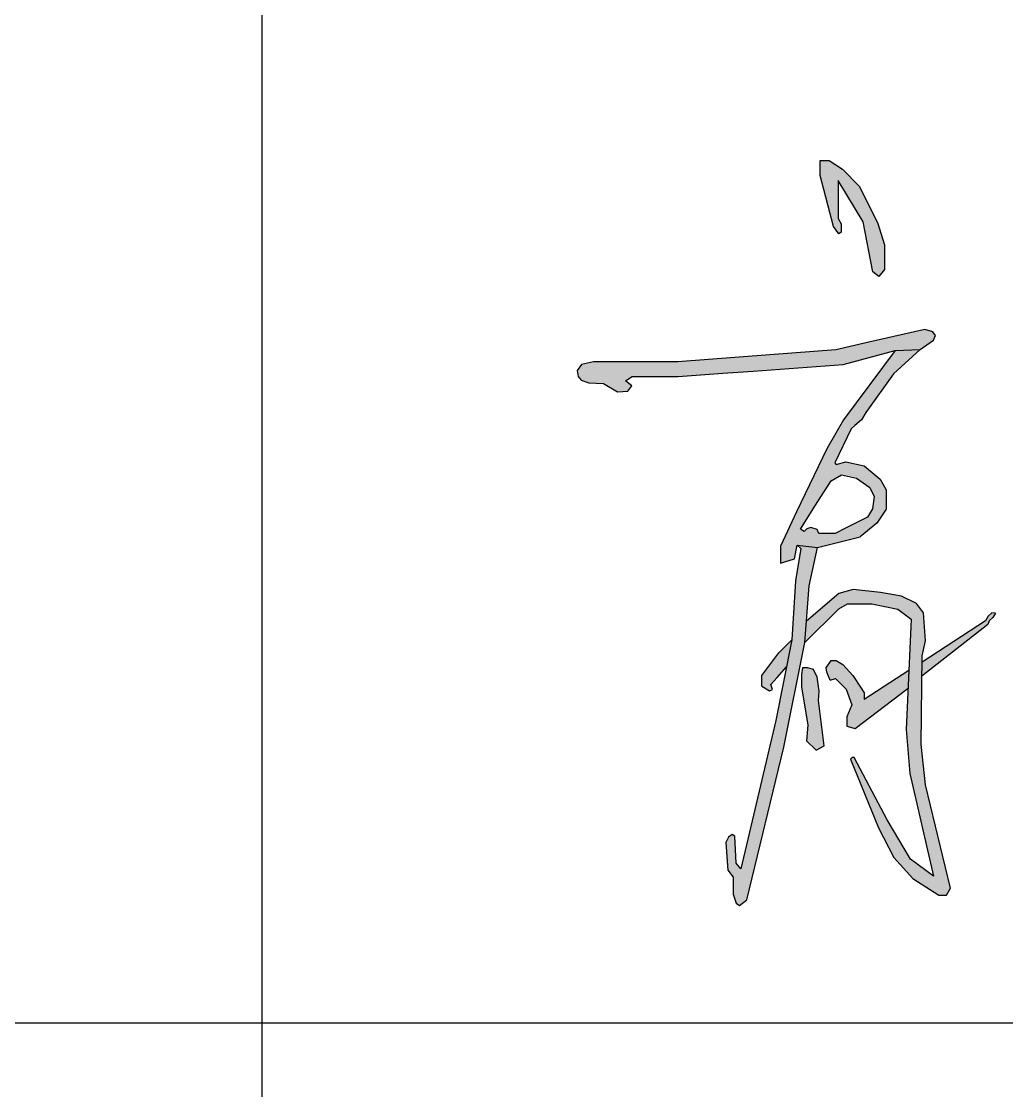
# Model space of a CAD drawing. Extents: x 1751103 to 2598738, y -609732 to 659428.
# Drawn here: x 2336349 to 2337763, y -134814 to -133279 of the extents above; entities that cross this region are included whole.
import ezdxf

# ---------------------------------------------------------------- set-up
doc = ezdxf.new("R2010")
doc.units = 0
doc.header["$LTSCALE"] = 1000
doc.header["$MEASUREMENT"] = 0
doc.layers.get('0').update_dxf_attribs({"linetype": 'CONTINUOUS'})
doc.layers.add('PUB_TITLE', color=4, linetype='CONTINUOUS')

# ---------------------------------------------------------------- blocks, each defined once
blk = doc.blocks.new('得')
h = blk.add_hatch(color=256)
h.paths.add_polyline_path([(2337527.1, -227057.6), (2337508.1, -227045.1), (2337495.3, -227045.1), (2337495.3, -227066.6), (2337514.6, -227140.2), (2337522.2, -227150.8), (2337525.5, -227148), (2337525.5, -227143.8), (2337525.5, -227136.2), (2337521.3, -227128.8), (2337521.3, -227113.2), (2337521.3, -227074.2), (2337556.8, -227133.2), (2337570.9, -227205.1), (2337579.5, -227211.8), (2337587.6, -227201.7), (2337587.6, -227166.2), (2337577.4, -227134.5), (2337551.1, -227082)])
h.paths.add_polyline_path([(2337603.1, -227317.9), (2337639, -227316.5), (2337658, -227303.2), (2337661, -227296.7), (2337657, -227291.1), (2337645.5, -227287.8), (2337600.9, -227298), (2337565.1, -227306.2), (2337517.8, -227317), (2337423, -227324.3), (2337291.1, -227334.6), (2337169.7, -227334.6), (2337152.6, -227338.1), (2337146.3, -227346.7), (2337147.8, -227355.4), (2337152.4, -227360.9), (2337163.3, -227364.4), (2337184.1, -227365.4), (2337204.4, -227377.5), (2337219, -227376.4), (2337224.7, -227368.6), (2337215.8, -227361.5), (2337225.4, -227355.4), (2337291.4, -227355.4), (2337355.6, -227350.8), (2337399, -227347.6), (2337528.2, -227338.3)])
h.paths.add_polyline_path([(2337539.6, -227430.7), (2337545.2, -227425.8), (2337554.7, -227417.8), (2337561, -227407), (2337600.6, -227351.5), (2337639, -227316.5), (2337603.1, -227317.9), (2337528.5, -227417.4), (2337504.6, -227459.3), (2337461.4, -227549.9), (2337438.1, -227598.8), (2337438.1, -227623.5), (2337458.2, -227617.4), (2337462.4, -227597.4), (2337491.5, -227600.8), (2337552.9, -227585.7), (2337576.8, -227566.1), (2337589.9, -227545.9), (2337589.9, -227518), (2337581.2, -227502.7), (2337558.2, -227483.8), (2337532, -227477.8), (2337518, -227481.8), (2337516.2, -227479.3)])
h.paths.add_polyline_path([(2337526.1, -227496.7), (2337547.4, -227501.4), (2337566.7, -227514.6), (2337572.9, -227527.6), (2337570.3, -227545.5), (2337563.2, -227557.4), (2337547.9, -227565), (2337531.8, -227573), (2337516.6, -227580.6), (2337493.2, -227580.6), (2337491.1, -227575), (2337481.8, -227572.3), (2337476.2, -227574.2), (2337472.3, -227577.9), (2337466.8, -227574.4), (2337487.7, -227541.6), (2337511.1, -227505.2)], flags=16)
h.paths.add_polyline_path([(2337479.3, -227656.2), (2337491.5, -227600.8), (2337462.4, -227597.4), (2337467.4, -227602.2), (2337459.9, -227649), (2337454.8, -227733.5), (2337431.5, -227849.1), (2337381.5, -228062.2), (2337374.8, -228054), (2337372.6, -228015.4), (2337369, -228013), (2337363.9, -228016.6), (2337360, -228024.3), (2337362.6, -228064.3), (2337370.2, -228074.2), (2337370.2, -228098.8), (2337374.6, -228111.8), (2337379.5, -228115.1), (2337389.8, -228106.7), (2337442.9, -227887.7), (2337473.3, -227737.1)])
h.paths.add_polyline_path([(2337612.1, -227670.8), (2337581.9, -227665.3), (2337542.8, -227661.3), (2337522.2, -227666.8), (2337475.6, -227706.9), (2337473.3, -227737.1), (2337522.1, -227689.1), (2337534.5, -227681.7), (2337569.3, -227681.7), (2337606.5, -227689.7), (2337625.9, -227703.8), (2337618.8, -227862.4), (2337623.8, -227925.6), (2337658.1, -228073), (2337624.7, -228048.6), (2337591.2, -227991.8), (2337544.2, -227902.6), (2337541.4, -227902.4), (2337538.7, -227904.8), (2337579.1, -228003.4), (2337600.8, -228046.2), (2337628.4, -228076.1), (2337665.7, -228100.3), (2337676.5, -228100.3), (2337682.1, -228089.8), (2337646.6, -227941.9), (2337640.2, -227883.9), (2337641.8, -227756.6), (2337646.3, -227734.8), (2337643.4, -227694.6), (2337633.3, -227681.2)])
h.paths.add_polyline_path([(2337454.8, -227733.5), (2337435.8, -227752.1), (2337411.6, -227784.8), (2337411.6, -227799.8), (2337422.6, -227806.8), (2337426.6, -227804.9), (2337424.5, -227797.7), (2337433.5, -227787.6), (2337447, -227772.4)], flags=17)
h.paths.add_polyline_path([(2337621.5, -227802.7), (2337622.6, -227777.2), (2337558.3, -227818.9), (2337558.3, -227809.6), (2337554.1, -227803.1), (2337542.1, -227784.5), (2337528, -227769.1), (2337518.3, -227763.2), (2337511, -227763.2), (2337504, -227773.6), (2337504.7, -227779.8), (2337509.4, -227791.4), (2337517.2, -227788.8), (2337532.4, -227804.3), (2337540.8, -227826.6), (2337533.3, -227844), (2337533.3, -227857.6), (2337545.4, -227860.8)], flags=17)
h.paths.add_polyline_path([(2337492.9, -227820.4), (2337493.9, -227807.3), (2337490.9, -227787.1), (2337485.8, -227776.1), (2337477.7, -227773.8), (2337470, -227773.8), (2337468.4, -227783.2), (2337468.4, -227800.8), (2337477.6, -227855.8), (2337475.7, -227878.7), (2337489.3, -227891.9), (2337501, -227885.5)])
h.paths.add_polyline_path([(2337736.1, -227711.3), (2337737.8, -227706.2), (2337743, -227701.5), (2337746.7, -227695.3), (2337741.8, -227694.6), (2337736.3, -227699.7), (2337732.4, -227706.2), (2337641.7, -227765.5), (2337641.4, -227785.8)])
for color, points in [(250, [(2337527.1, -227057.6), (2337508.1, -227045.1), (2337495.3, -227045.1), (2337495.3, -227066.6), (2337514.6, -227140.2), (2337522.2, -227150.8), (2337525.5, -227148), (2337525.5, -227143.8), (2337525.5, -227136.2), (2337521.3, -227128.8), (2337521.3, -227113.2), (2337521.3, -227074.2), (2337556.8, -227133.2), (2337570.9, -227205.1), (2337579.5, -227211.8), (2337587.6, -227201.7), (2337587.6, -227166.2), (2337577.4, -227134.5), (2337551.1, -227082)]), (256, [(2337146.3, -227346.7), (2337147.8, -227355.4), (2337152.4, -227360.9), (2337163.3, -227364.4), (2337184.1, -227365.4), (2337204.4, -227377.5), (2337219, -227376.4), (2337224.7, -227368.6), (2337215.8, -227361.5), (2337225.4, -227355.4), (2337291.4, -227355.4), (2337355.6, -227350.8), (2337399, -227347.6), (2337528.2, -227338.3), (2337603.1, -227317.9), (2337639, -227316.5), (2337658, -227303.2), (2337661, -227296.7), (2337657, -227291.1), (2337645.5, -227287.8), (2337600.9, -227298), (2337565.1, -227306.2), (2337517.8, -227317), (2337423, -227324.3), (2337291.1, -227334.6), (2337169.7, -227334.6), (2337152.6, -227338.1)]), (256, [(2337641.7, -227765.5), (2337641.4, -227785.8), (2337736.1, -227711.3), (2337737.8, -227706.2), (2337743, -227701.5), (2337746.7, -227695.3), (2337741.8, -227694.6), (2337736.3, -227699.7), (2337732.4, -227706.2)])]:
    blk.add_hatch(color=color).paths.add_polyline_path(points)
h = blk.add_hatch(color=250)
h.paths.add_polyline_path([(2337399, -227347.6), (2337528.2, -227338.3), (2337603.1, -227317.9), (2337639, -227316.5), (2337658, -227303.2), (2337661, -227296.7), (2337657, -227291.1), (2337645.5, -227287.8), (2337600.9, -227298), (2337565.1, -227306.2), (2337517.8, -227317), (2337423, -227324.3), (2337291.1, -227334.6), (2337169.7, -227334.6), (2337152.6, -227338.1), (2337146.3, -227346.7), (2337147.8, -227355.4), (2337152.4, -227360.9), (2337163.3, -227364.4), (2337184.1, -227365.4), (2337204.4, -227377.5), (2337219, -227376.4), (2337224.7, -227368.6), (2337215.8, -227361.5), (2337225.4, -227355.4), (2337291.4, -227355.4), (2337355.6, -227350.8)])
h.paths.add_polyline_path([(2337600.6, -227351.5), (2337639, -227316.5), (2337603.1, -227317.9), (2337528.5, -227417.4), (2337504.6, -227459.3), (2337461.4, -227549.9), (2337438.1, -227598.8), (2337438.1, -227623.5), (2337458.2, -227617.4), (2337462.4, -227597.4), (2337491.5, -227600.8), (2337552.9, -227585.7), (2337576.8, -227566.1), (2337589.9, -227545.9), (2337589.9, -227518), (2337581.2, -227502.7), (2337558.2, -227483.8), (2337532, -227477.8), (2337518, -227481.8), (2337516.2, -227479.3), (2337539.6, -227430.7), (2337545.2, -227425.8), (2337554.7, -227417.8), (2337561, -227407)])
h.paths.add_polyline_path([(2337547.4, -227501.4), (2337566.7, -227514.6), (2337572.9, -227527.6), (2337570.3, -227545.5), (2337563.2, -227557.4), (2337547.9, -227565), (2337531.8, -227573), (2337516.6, -227580.6), (2337493.2, -227580.6), (2337491.1, -227575), (2337481.8, -227572.3), (2337476.2, -227574.2), (2337472.3, -227577.9), (2337466.8, -227574.4), (2337487.7, -227541.6), (2337511.1, -227505.2), (2337526.1, -227496.7)], flags=16)
h.paths.add_polyline_path([(2337491.5, -227600.8), (2337462.4, -227597.4), (2337467.4, -227602.2), (2337459.9, -227649), (2337454.8, -227733.5), (2337431.5, -227849.1), (2337381.5, -228062.2), (2337374.8, -228054), (2337372.6, -228015.4), (2337369, -228013), (2337363.9, -228016.6), (2337360, -228024.3), (2337362.6, -228064.3), (2337370.2, -228074.2), (2337370.2, -228098.8), (2337374.6, -228111.8), (2337379.5, -228115.1), (2337389.8, -228106.7), (2337442.9, -227887.7), (2337473.3, -227737.1), (2337479.3, -227656.2)])
h.paths.add_polyline_path([(2337454.8, -227733.5), (2337435.8, -227752.1), (2337411.6, -227784.8), (2337411.6, -227799.8), (2337422.6, -227806.8), (2337426.6, -227804.9), (2337424.5, -227797.7), (2337433.5, -227787.6), (2337447, -227772.4)], flags=17)
h.paths.add_polyline_path([(2337612.1, -227670.8), (2337581.9, -227665.3), (2337542.8, -227661.3), (2337522.2, -227666.8), (2337475.6, -227706.9), (2337473.3, -227737.1), (2337522.1, -227689.1), (2337534.5, -227681.7), (2337569.3, -227681.7), (2337606.5, -227689.7), (2337625.9, -227703.8), (2337618.8, -227862.4), (2337623.8, -227925.6), (2337658.1, -228073), (2337624.7, -228048.6), (2337591.2, -227991.8), (2337544.2, -227902.6), (2337541.4, -227902.4), (2337538.7, -227904.8), (2337579.1, -228003.4), (2337600.8, -228046.2), (2337628.4, -228076.1), (2337665.7, -228100.3), (2337676.5, -228100.3), (2337682.1, -228089.8), (2337646.6, -227941.9), (2337640.2, -227883.9), (2337641.8, -227756.6), (2337646.3, -227734.8), (2337643.4, -227694.6), (2337633.3, -227681.2)])
h.paths.add_polyline_path([(2337554.1, -227803.1), (2337542.1, -227784.5), (2337528, -227769.1), (2337518.3, -227763.2), (2337511, -227763.2), (2337504, -227773.6), (2337504.7, -227779.8), (2337509.4, -227791.4), (2337517.2, -227788.8), (2337532.4, -227804.3), (2337540.8, -227826.6), (2337533.3, -227844), (2337533.3, -227857.6), (2337545.4, -227860.8), (2337621.5, -227802.7), (2337622.6, -227777.2), (2337558.3, -227818.9), (2337558.3, -227809.6)], flags=17)
h.paths.add_polyline_path([(2337736.1, -227711.3), (2337737.8, -227706.2), (2337743, -227701.5), (2337746.7, -227695.3), (2337741.8, -227694.6), (2337736.3, -227699.7), (2337732.4, -227706.2), (2337641.7, -227765.5), (2337641.4, -227785.8)])
h.paths.add_polyline_path([(2337493.9, -227807.3), (2337490.9, -227787.1), (2337485.8, -227776.1), (2337477.7, -227773.8), (2337470, -227773.8), (2337468.4, -227783.2), (2337468.4, -227800.8), (2337477.6, -227855.8), (2337475.7, -227878.7), (2337489.3, -227891.9), (2337501, -227885.5), (2337492.9, -227820.4)])
h = blk.add_hatch(color=256)
h.paths.add_polyline_path([(2337516.2, -227479.3), (2337539.6, -227430.7), (2337545.2, -227425.8), (2337554.7, -227417.8), (2337561, -227407), (2337600.6, -227351.5), (2337639, -227316.5), (2337603.1, -227317.9), (2337528.5, -227417.4), (2337504.6, -227459.3), (2337461.4, -227549.9), (2337438.1, -227598.8), (2337438.1, -227623.5), (2337458.2, -227617.4), (2337462.4, -227597.4), (2337491.5, -227600.8), (2337552.9, -227585.7), (2337576.8, -227566.1), (2337589.9, -227545.9), (2337589.9, -227518), (2337581.2, -227502.7), (2337558.2, -227483.8), (2337532, -227477.8), (2337518, -227481.8)])
h.paths.add_polyline_path([(2337526.1, -227496.7), (2337547.4, -227501.4), (2337566.7, -227514.6), (2337572.9, -227527.6), (2337570.3, -227545.5), (2337563.2, -227557.4), (2337547.9, -227565), (2337531.8, -227573), (2337516.6, -227580.6), (2337493.2, -227580.6), (2337491.1, -227575), (2337481.8, -227572.3), (2337476.2, -227574.2), (2337472.3, -227577.9), (2337466.8, -227574.4), (2337487.7, -227541.6), (2337511.1, -227505.2)], flags=16)
h.paths.add_polyline_path([(2337491.5, -227600.8), (2337462.4, -227597.4), (2337467.4, -227602.2), (2337459.9, -227649), (2337454.8, -227733.5), (2337431.5, -227849.1), (2337381.5, -228062.2), (2337374.8, -228054), (2337372.6, -228015.4), (2337369, -228013), (2337363.9, -228016.6), (2337360, -228024.3), (2337362.6, -228064.3), (2337370.2, -228074.2), (2337370.2, -228098.8), (2337374.6, -228111.8), (2337379.5, -228115.1), (2337389.8, -228106.7), (2337442.9, -227887.7), (2337473.3, -227737.1), (2337479.3, -227656.2)])
h.paths.add_polyline_path([(2337522.1, -227689.1), (2337534.5, -227681.7), (2337569.3, -227681.7), (2337606.5, -227689.7), (2337625.9, -227703.8), (2337618.8, -227862.4), (2337623.8, -227925.6), (2337658.1, -228073), (2337624.7, -228048.6), (2337591.2, -227991.8), (2337544.2, -227902.6), (2337541.4, -227902.4), (2337538.7, -227904.8), (2337579.1, -228003.4), (2337600.8, -228046.2), (2337628.4, -228076.1), (2337665.7, -228100.3), (2337676.5, -228100.3), (2337682.1, -228089.8), (2337646.6, -227941.9), (2337640.2, -227883.9), (2337641.8, -227756.6), (2337646.3, -227734.8), (2337643.4, -227694.6), (2337633.3, -227681.2), (2337612.1, -227670.8), (2337581.9, -227665.3), (2337542.8, -227661.3), (2337522.2, -227666.8), (2337475.6, -227706.9), (2337473.3, -227737.1)])
h.paths.add_polyline_path([(2337454.8, -227733.5), (2337435.8, -227752.1), (2337411.6, -227784.8), (2337411.6, -227799.8), (2337422.6, -227806.8), (2337426.6, -227804.9), (2337424.5, -227797.7), (2337433.5, -227787.6), (2337447, -227772.4)], flags=17)
h.paths.add_polyline_path([(2337492.9, -227820.4), (2337493.9, -227807.3), (2337490.9, -227787.1), (2337485.8, -227776.1), (2337477.7, -227773.8), (2337470, -227773.8), (2337468.4, -227783.2), (2337468.4, -227800.8), (2337477.6, -227855.8), (2337475.7, -227878.7), (2337489.3, -227891.9), (2337501, -227885.5)])
h.paths.add_polyline_path([(2337621.5, -227802.7), (2337622.6, -227777.2), (2337558.3, -227818.9), (2337558.3, -227809.6), (2337554.1, -227803.1), (2337542.1, -227784.5), (2337528, -227769.1), (2337518.3, -227763.2), (2337511, -227763.2), (2337504, -227773.6), (2337504.7, -227779.8), (2337509.4, -227791.4), (2337517.2, -227788.8), (2337532.4, -227804.3), (2337540.8, -227826.6), (2337533.3, -227844), (2337533.3, -227857.6), (2337545.4, -227860.8)], flags=17)
for p, q in [((2337495.3, -227066.6), (2337495.3, -227045.1)), ((2337495.3, -227045.1), (2337508.1, -227045.1)), ((2337508.1, -227045.1), (2337527.1, -227057.6)), ((2337527.1, -227057.6), (2337551.1, -227082)), ((2337514.6, -227140.2), (2337495.3, -227066.6)), ((2337556.8, -227133.2), (2337521.3, -227074.2)), ((2337521.3, -227074.2), (2337521.3, -227113.2)), ((2337551.1, -227082), (2337577.4, -227134.5)), ((2337521.3, -227113.2), (2337521.3, -227128.8)), ((2337521.3, -227128.8), (2337525.5, -227136.2)), ((2337525.5, -227136.2), (2337525.5, -227143.8)), ((2337570.9, -227205.1), (2337556.8, -227133.2)), ((2337577.4, -227134.5), (2337587.6, -227166.2)), ((2337522.2, -227150.8), (2337514.6, -227140.2)), ((2337525.5, -227148), (2337522.2, -227150.8)), ((2337525.5, -227143.8), (2337525.5, -227148)), ((2337587.6, -227166.2), (2337587.6, -227201.7)), ((2337579.5, -227211.8), (2337570.9, -227205.1)), ((2337587.6, -227201.7), (2337579.5, -227211.8)), ((2337645.5, -227287.8), (2337600.9, -227298)), ((2337657, -227291.1), (2337645.5, -227287.8)), ((2337661, -227296.7), (2337657, -227291.1)), ((2337565.1, -227306.2), (2337517.8, -227317)), ((2337600.9, -227298), (2337565.1, -227306.2)), ((2337639, -227316.5), (2337658, -227303.2)), ((2337658, -227303.2), (2337661, -227296.7)), ((2337517.8, -227317), (2337423, -227324.3)), ((2337528.2, -227338.3), (2337603.1, -227317.9)), ((2337603.1, -227317.9), (2337528.5, -227417.4)), ((2337639, -227316.5), (2337600.6, -227351.5)), ((2337603.1, -227317.9), (2337639, -227316.5)), ((2337152.6, -227338.1), (2337146.3, -227346.7)), ((2337169.7, -227334.6), (2337152.6, -227338.1)), ((2337291.1, -227334.6), (2337169.7, -227334.6)), ((2337423, -227324.3), (2337291.1, -227334.6)), ((2337399, -227347.6), (2337528.2, -227338.3)), ((2337146.3, -227346.7), (2337147.8, -227355.4)), ((2337291.4, -227355.4), (2337355.6, -227350.8)), ((2337355.6, -227350.8), (2337399, -227347.6)), ((2337600.6, -227351.5), (2337561, -227407)), ((2337147.8, -227355.4), (2337152.4, -227360.9)), ((2337152.4, -227360.9), (2337163.3, -227364.4)), ((2337163.3, -227364.4), (2337184.1, -227365.4)), ((2337184.1, -227365.4), (2337204.4, -227377.5)), ((2337215.8, -227361.5), (2337225.4, -227355.4)), ((2337224.7, -227368.6), (2337215.8, -227361.5)), ((2337219, -227376.4), (2337224.7, -227368.6)), ((2337225.4, -227355.4), (2337291.4, -227355.4)), ((2337204.4, -227377.5), (2337219, -227376.4)), ((2337561, -227407), (2337554.7, -227417.8)), ((2337528.5, -227417.4), (2337504.6, -227459.3)), ((2337545.2, -227425.8), (2337539.6, -227430.7)), ((2337554.7, -227417.8), (2337545.2, -227425.8)), ((2337539.6, -227430.7), (2337516.2, -227479.3)), ((2337504.6, -227459.3), (2337461.4, -227549.9)), ((2337516.2, -227479.3), (2337518, -227481.8)), ((2337518, -227481.8), (2337532, -227477.8)), ((2337532, -227477.8), (2337558.2, -227483.8)), ((2337558.2, -227483.8), (2337581.2, -227502.7)), ((2337487.7, -227541.6), (2337511.1, -227505.2)), ((2337511.1, -227505.2), (2337526.1, -227496.7)), ((2337526.1, -227496.7), (2337547.4, -227501.4)), ((2337547.4, -227501.4), (2337566.7, -227514.6)), ((2337581.2, -227502.7), (2337589.9, -227518)), ((2337566.7, -227514.6), (2337572.9, -227527.6)), ((2337589.9, -227518), (2337589.9, -227545.9)), ((2337572.9, -227527.6), (2337570.3, -227545.5)), ((2337461.4, -227549.9), (2337438.1, -227598.8)), ((2337466.8, -227574.4), (2337487.7, -227541.6)), ((2337570.3, -227545.5), (2337563.2, -227557.4)), ((2337589.9, -227545.9), (2337576.8, -227566.1)), ((2337547.9, -227565), (2337531.8, -227573)), ((2337563.2, -227557.4), (2337547.9, -227565)), ((2337576.8, -227566.1), (2337552.9, -227585.7)), ((2337472.3, -227577.9), (2337466.8, -227574.4)), ((2337476.2, -227574.2), (2337472.3, -227577.9)), ((2337481.8, -227572.3), (2337476.2, -227574.2)), ((2337491.1, -227575), (2337481.8, -227572.3)), ((2337493.2, -227580.6), (2337491.1, -227575)), ((2337516.6, -227580.6), (2337493.2, -227580.6)), ((2337531.8, -227573), (2337516.6, -227580.6)), ((2337438.1, -227598.8), (2337438.1, -227623.5)), ((2337458.2, -227617.4), (2337462.4, -227597.4)), ((2337462.4, -227597.4), (2337491.5, -227600.8)), ((2337462.4, -227597.4), (2337467.4, -227602.2)), ((2337491.5, -227600.8), (2337552.9, -227585.7)), ((2337467.4, -227602.2), (2337459.9, -227649)), ((2337479.3, -227656.2), (2337491.5, -227600.8)), ((2337438.1, -227623.5), (2337458.2, -227617.4)), ((2337459.9, -227649), (2337454.8, -227733.5)), ((2337473.3, -227737.1), (2337479.3, -227656.2)), ((2337522.2, -227666.8), (2337475.6, -227706.9)), ((2337542.8, -227661.3), (2337522.2, -227666.8)), ((2337581.9, -227665.3), (2337542.8, -227661.3)), ((2337612.1, -227670.8), (2337581.9, -227665.3)), ((2337633.3, -227681.2), (2337612.1, -227670.8)), ((2337473.3, -227737.1), (2337522.1, -227689.1)), ((2337522.1, -227689.1), (2337534.5, -227681.7)), ((2337534.5, -227681.7), (2337569.3, -227681.7)), ((2337569.3, -227681.7), (2337606.5, -227689.7)), ((2337606.5, -227689.7), (2337625.9, -227703.8)), ((2337643.4, -227694.6), (2337633.3, -227681.2)), ((2337625.9, -227703.8), (2337618.8, -227862.4)), ((2337732.4, -227706.2), (2337641.7, -227765.5)), ((2337646.3, -227734.8), (2337643.4, -227694.6)), ((2337736.3, -227699.7), (2337732.4, -227706.2)), ((2337737.8, -227706.2), (2337736.1, -227711.3)), ((2337741.8, -227694.6), (2337736.3, -227699.7)), ((2337743, -227701.5), (2337737.8, -227706.2)), ((2337746.7, -227695.3), (2337741.8, -227694.6)), ((2337746.7, -227695.3), (2337743, -227701.5)), ((2337736.1, -227711.3), (2337641.4, -227785.8)), ((2337454.8, -227733.5), (2337431.5, -227849.1)), ((2337435.8, -227752.1), (2337454.8, -227733.5)), ((2337442.9, -227887.7), (2337473.3, -227737.1)), ((2337641.8, -227756.6), (2337646.3, -227734.8)), ((2337411.6, -227784.8), (2337435.8, -227752.1)), ((2337504, -227773.6), (2337511, -227763.2)), ((2337511, -227763.2), (2337518.3, -227763.2)), ((2337518.3, -227763.2), (2337528, -227769.1)), ((2337640.2, -227883.9), (2337641.8, -227756.6)), ((2337433.5, -227787.6), (2337447, -227772.4)), ((2337470, -227773.8), (2337468.4, -227783.2)), ((2337468.4, -227783.2), (2337468.4, -227800.8)), ((2337477.7, -227773.8), (2337470, -227773.8)), ((2337485.8, -227776.1), (2337477.7, -227773.8)), ((2337490.9, -227787.1), (2337485.8, -227776.1)), ((2337504.7, -227779.8), (2337504, -227773.6)), ((2337509.4, -227791.4), (2337504.7, -227779.8)), ((2337528, -227769.1), (2337542.1, -227784.5)), ((2337558.3, -227818.9), (2337622.6, -227777.2)), ((2337411.6, -227799.8), (2337411.6, -227784.8)), ((2337424.5, -227797.7), (2337433.5, -227787.6)), ((2337426.6, -227804.9), (2337424.5, -227797.7)), ((2337493.9, -227807.3), (2337490.9, -227787.1)), ((2337509.4, -227791.4), (2337517.2, -227788.8)), ((2337517.2, -227788.8), (2337532.4, -227804.3)), ((2337542.1, -227784.5), (2337554.1, -227803.1)), ((2337411.6, -227799.8), (2337422.6, -227806.8)), ((2337422.6, -227806.8), (2337426.6, -227804.9)), ((2337468.4, -227800.8), (2337477.6, -227855.8)), ((2337492.9, -227820.4), (2337493.9, -227807.3)), ((2337532.4, -227804.3), (2337540.8, -227826.6)), ((2337545.4, -227860.8), (2337621.5, -227802.7)), ((2337554.1, -227803.1), (2337558.3, -227809.6)), ((2337558.3, -227809.6), (2337558.3, -227818.9)), ((2337501, -227885.5), (2337492.9, -227820.4)), ((2337540.8, -227826.6), (2337533.3, -227844)), ((2337533.3, -227844), (2337533.3, -227857.6)), ((2337431.5, -227849.1), (2337381.5, -228062.2)), ((2337477.6, -227855.8), (2337475.7, -227878.7)), ((2337533.3, -227857.6), (2337545.4, -227860.8)), ((2337618.8, -227862.4), (2337623.8, -227925.6)), ((2337389.8, -228106.7), (2337442.9, -227887.7)), ((2337475.7, -227878.7), (2337489.3, -227891.9)), ((2337489.3, -227891.9), (2337501, -227885.5)), ((2337646.6, -227941.9), (2337640.2, -227883.9)), ((2337541.4, -227902.4), (2337538.7, -227904.8)), ((2337538.7, -227904.8), (2337579.1, -228003.4)), ((2337544.2, -227902.6), (2337541.4, -227902.4)), ((2337591.2, -227991.8), (2337544.2, -227902.6)), ((2337623.8, -227925.6), (2337658.1, -228073)), ((2337682.1, -228089.8), (2337646.6, -227941.9)), ((2337624.7, -228048.6), (2337591.2, -227991.8)), ((2337369, -228013), (2337363.9, -228016.6)), ((2337372.6, -228015.4), (2337369, -228013)), ((2337579.1, -228003.4), (2337600.8, -228046.2)), ((2337363.9, -228016.6), (2337360, -228024.3)), ((2337360, -228024.3), (2337362.6, -228064.3)), ((2337374.8, -228054), (2337372.6, -228015.4)), ((2337381.5, -228062.2), (2337374.8, -228054)), ((2337600.8, -228046.2), (2337628.4, -228076.1)), ((2337658.1, -228073), (2337624.7, -228048.6)), ((2337362.6, -228064.3), (2337370.2, -228074.2)), ((2337370.2, -228074.2), (2337370.2, -228098.8)), ((2337628.4, -228076.1), (2337665.7, -228100.3)), ((2337676.5, -228100.3), (2337682.1, -228089.8)), ((2337370.2, -228098.8), (2337374.6, -228111.8)), ((2337665.7, -228100.3), (2337676.5, -228100.3)), ((2337374.6, -228111.8), (2337379.5, -228115.1)), ((2337379.5, -228115.1), (2337389.8, -228106.7))]:
    blk.add_line(p, q)
at = {"layer": 'PUB_TITLE', "color": 4}
for p, q in [((2336694.5, -234283.6), (2336694.5, -223783.6)), ((2331144.6, -228283.6), (2339394.6, -228283.6))]:
    blk.add_line(p, q, dxfattribs=at)

msp = doc.modelspace()

# ---------------------------------------------------------------- block references
msp.add_blockref('得', (0, 93566.9))

doc.saveas('drawing.dxf')
